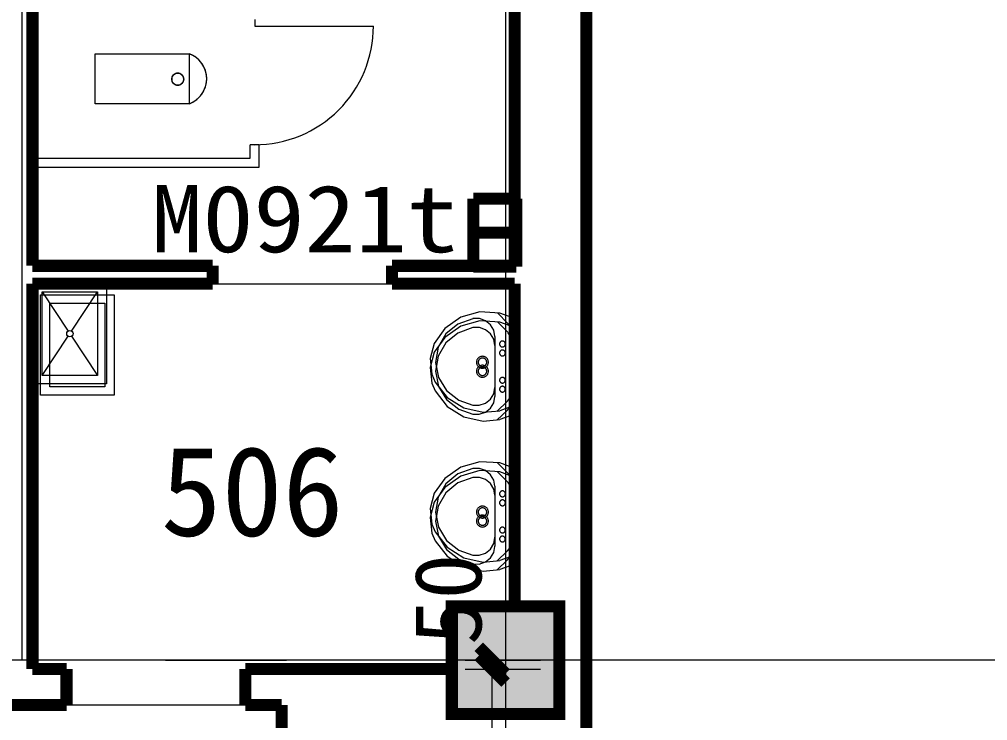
# Model space of a CAD drawing. Extents: x -307567 to 704339, y -10277 to 165507.
# Drawn here: x 664261 to 669664, y 133843 to 137755 of the extents above; entities that cross this region are included whole.
import ezdxf
from ezdxf.enums import TextEntityAlignment as Align

# ---------------------------------------------------------------- set-up
doc = ezdxf.new("R2010")
doc.units = 0
doc.header["$MEASUREMENT"] = 0
doc.layers.add('wode', color=250, linetype='CONTINUOUS', lineweight=0)
doc.layers.add('中文', color=4, linetype='CONTINUOUS')
doc.styles.get("Standard").update_dxf_attribs({"font": 'txt', "height": 3})

msp = doc.modelspace()

# ---------------------------------------------------------------- linework, layer by layer
at = {"layer": 'wode', "color": 0}
for p, q in [((664274.33624, 146613.8756), (664274.33624, 134180.48326)), ((666974.33624, 146613.8756), (666974.33624, 95170.36669)), ((665574.34844, 137754.97667), (665574.34844, 137717.47667)), ((665574.34844, 137717.98021), (666236.86065, 137717.98021)), ((664684.12628, 137283.82799), (664684.12628, 137563.82372)), ((664684.12628, 137563.82372), (665208.02764, 137563.82372)), ((664684.12628, 137283.82799), (664684.12628, 137563.82372)), ((664684.12628, 137563.82372), (665208.02764, 137563.82372)), ((665208.02764, 137563.82372), (665208.02764, 137283.82799)), ((665208.02764, 137563.82372), (665208.02764, 137283.82799)), ((665208.02764, 137283.82799), (664684.12628, 137283.82799)), ((665208.02764, 137283.82799), (664684.12628, 137283.82799)), ((665549.33624, 136980.47716), (665549.33624, 137055.47716)), ((665599.36065, 137055.47716), (665549.33624, 137055.47716)), ((665599.36065, 136930.48021), (665599.36065, 137055.47716)), ((664334.35821, 136980.46801), (665549.33624, 136980.48632)), ((664334.35821, 136930.47106), (665599.36065, 136930.47106)), ((664334.35821, 136281.94811), (664747.8836, 136281.94811)), ((664337.91045, 135721.9475), (664337.91045, 136281.94811)), ((664747.8836, 136281.94811), (664747.8836, 135721.9475)), ((665340.33965, 136280.48326), (666340.35186, 136280.48326)), ((664379.54864, 135658.30004), (664379.54864, 136218.30065)), ((664379.54864, 136218.30065), (664789.52178, 136218.30065)), ((664389.17999, 136235.28368), (664696.68731, 136235.28368)), ((664389.17999, 135768.62108), (664389.17999, 136235.28368)), ((664389.17999, 136235.28368), (664533.28399, 136016.61913)), ((664552.61993, 136016.61913), (664696.68731, 136235.28368)), ((664696.68731, 136235.28368), (664696.68731, 135768.62108)), ((664789.52178, 136218.30065), (664789.52178, 135658.30004)), ((664430.85479, 136171.63622), (664738.32549, 136171.63622)), ((664430.85479, 135704.97362), (664430.85479, 136171.63622)), ((664738.32549, 136171.63622), (664738.32549, 135704.97362)), ((666831.36749, 136123.61681), (666724.43389, 136093.64244)), ((666942.40264, 136116.42992), (666831.36749, 136123.61681)), ((666986.71417, 136059.27355), (666929.87823, 136117.81237)), ((667025.89874, 136086.17174), (666942.40264, 136116.42992)), ((666724.43389, 136093.64244), (666634.60235, 136030.13231)), ((666724.43389, 136043.6455), (666634.60235, 135980.13536)), ((666708.4671, 136055.47411), (666641.48711, 136000.03893)), ((666791.04766, 136085.41185), (666708.4671, 136055.47411)), ((666831.36749, 136073.61986), (666724.43389, 136043.6455)), ((666792.07305, 136085.5858), (666791.04766, 136085.41185)), ((666828.29131, 136085.5858), (666792.07305, 136085.5858)), ((666862.34893, 136073.61071), (666828.29131, 136085.5858)), ((666942.40264, 136066.43297), (666831.36749, 136073.61986)), ((666890.10772, 136051.08873), (666862.34893, 136073.61071)), ((666908.23516, 136020.75731), (666890.10772, 136051.08873)), ((666986.71417, 136009.2766), (666929.87823, 136067.81542)), ((667025.89874, 136036.17479), (666942.40264, 136066.43297)), ((666988.61846, 136057.17699), (666986.71417, 136059.27355)), ((666997.70049, 136042.0067), (666988.61846, 136057.17699)), ((667000.84991, 136024.75817), (666997.70049, 136042.0067)), ((667024.36065, 136083.80968), (667024.36065, 135602.9381)), ((664389.17999, 135768.62108), (664533.28399, 135987.29479)), ((664552.61993, 135987.29479), (664696.68731, 135768.62108)), ((666634.60235, 136030.13231), (666576.0086, 135947.87218)), ((666641.48711, 136000.03893), (666598.12774, 135925.79882)), ((666708.4671, 136005.47716), (666641.48711, 135950.04198)), ((666791.04766, 136035.41491), (666708.4671, 136005.47716)), ((666792.07305, 136035.58886), (666791.04766, 136035.41491)), ((666828.29131, 136035.58886), (666792.07305, 136035.58886)), ((666862.34893, 136023.61376), (666828.29131, 136035.58886)), ((666890.10772, 136001.09179), (666862.34893, 136023.61376)), ((666908.23516, 135970.76036), (666890.10772, 136001.09179)), ((666914.53399, 135986.26024), (666908.23516, 136020.75731)), ((666988.61846, 136007.18004), (666986.71417, 136009.2766)), ((666997.70049, 135992.00975), (666988.61846, 136007.18004)), ((667000.84991, 135974.76122), (666997.70049, 135992.00975)), ((667000.84991, 136024.75817), (667000.84991, 135661.72411)), ((667024.36065, 136033.81273), (667024.36065, 135552.94115)), ((666576.0086, 135947.87218), (666553.74297, 135862.91124)), ((666634.60235, 135980.13536), (666576.0086, 135897.87523)), ((666641.48711, 135950.04198), (666598.12774, 135875.80187)), ((666914.53399, 135936.26329), (666908.23516, 135970.76036)), ((666914.53399, 135986.26024), (666914.53399, 135701.96154)), ((666914.53399, 135936.26329), (666914.53399, 135651.96459)), ((667000.84991, 135974.76122), (667000.84991, 135611.72716)), ((666576.0086, 135897.87523), (666553.74297, 135812.91429)), ((666598.12774, 135925.79882), (666583.66241, 135841.71679)), ((666553.74297, 135862.91124), (666562.93487, 135775.73473)), ((666598.12774, 135875.80187), (666583.66241, 135791.71984)), ((666583.66241, 135841.71679), (666599.84893, 135757.90941)), ((666553.74297, 135812.91429), (666562.93487, 135725.73778)), ((666562.93487, 135775.73473), (666580.40313, 135732.03661)), ((666583.66241, 135791.71984), (666599.84893, 135707.91246)), ((664747.8836, 135721.9475), (664337.91045, 135721.9475)), ((664696.68731, 135768.62108), (664389.17999, 135768.62108)), ((666562.93487, 135725.73778), (666580.40313, 135682.03966)), ((666580.40313, 135732.03661), (666647.49297, 135646.17845)), ((666599.84893, 135757.90941), (666644.67315, 135684.50243)), ((664738.32549, 135704.97362), (664430.85479, 135704.97362)), ((666580.40313, 135682.03966), (666647.49297, 135596.18151)), ((666599.84893, 135707.91246), (666644.67315, 135634.50548)), ((666644.67315, 135684.50243), (666712.78838, 135630.35814)), ((666889.44854, 135636.38231), (666907.86895, 135666.53978)), ((666907.86895, 135666.53978), (666914.53399, 135700.97277)), ((666914.53399, 135700.97277), (666914.53399, 135701.96154)), ((664789.52178, 135658.30004), (664379.54864, 135658.30004)), ((666644.67315, 135634.50548), (666712.78838, 135580.36119)), ((666647.49297, 135646.17845), (666740.91338, 135587.69457)), ((666712.78838, 135630.35814), (666791.04766, 135602.80992)), ((666827.30254, 135602.47118), (666861.47003, 135614.11669)), ((666861.47003, 135614.11669), (666889.44854, 135636.38231)), ((666889.44854, 135586.38536), (666907.86895, 135616.54283)), ((666907.86895, 135616.54283), (666914.53399, 135650.97582)), ((666914.53399, 135650.97582), (666914.53399, 135651.96459)), ((666985.28594, 135625.78966), (666925.04424, 135568.45018)), ((666985.28594, 135625.78966), (666995.7962, 135640.05358)), ((666995.7962, 135640.05358), (667000.59356, 135656.94506)), ((667000.59356, 135656.94506), (667000.84991, 135661.72411)), ((667000.59356, 135606.94811), (667000.84991, 135611.72716)), ((666647.49297, 135596.18151), (666740.91338, 135537.69762)), ((666712.78838, 135580.36119), (666791.04766, 135552.81298)), ((666740.91338, 135587.69457), (666849.42169, 135563.6162)), ((666791.04766, 135602.80992), (666827.30254, 135602.47118)), ((666827.30254, 135552.47423), (666861.47003, 135564.11974)), ((666849.42169, 135563.6162), (666942.40264, 135572.17638)), ((666861.47003, 135564.11974), (666889.44854, 135586.38536)), ((666985.28594, 135575.79271), (666925.04424, 135518.45324)), ((667025.89874, 135602.43456), (666942.40264, 135572.17638)), ((666985.28594, 135575.79271), (666995.7962, 135590.05663)), ((666995.7962, 135590.05663), (667000.59356, 135606.94811)), ((666740.91338, 135537.69762), (666849.42169, 135513.61925)), ((666791.04766, 135552.81298), (666827.30254, 135552.47423)), ((666849.42169, 135513.61925), (666942.40264, 135522.17943)), ((667025.89874, 135552.43761), (666942.40264, 135522.17943)), ((666831.36749, 135287.62133), (666724.43389, 135257.65612)), ((666942.40264, 135280.44359), (666831.36749, 135287.62133)), ((666724.43389, 135257.65612), (666634.60235, 135194.13683)), ((666791.04766, 135249.41637), (666708.4671, 135219.47863)), ((666831.36749, 135237.62438), (666724.43389, 135207.65917)), ((666792.07305, 135249.59032), (666791.04766, 135249.41637)), ((666828.29131, 135249.59032), (666792.07305, 135249.59032)), ((666862.34893, 135237.62438), (666828.29131, 135249.59032)), ((666942.40264, 135230.44664), (666831.36749, 135237.62438)), ((666890.10772, 135215.09325), (666862.34893, 135237.62438)), ((666986.71417, 135223.27806), (666929.87823, 135281.81688)), ((666986.71417, 135173.28112), (666929.87823, 135231.81993)), ((667025.89874, 135250.18541), (666942.40264, 135280.44359)), ((667025.89874, 135200.18846), (666942.40264, 135230.44664)), ((667024.36065, 135247.8142), (667024.36065, 134766.95177)), ((666634.60235, 135194.13683), (666576.0086, 135111.8767)), ((666724.43389, 135207.65917), (666634.60235, 135144.13988)), ((666708.4671, 135219.47863), (666641.48711, 135164.0526)), ((666791.04766, 135199.41942), (666708.4671, 135169.48168)), ((666792.07305, 135199.59337), (666791.04766, 135199.41942)), ((666828.29131, 135199.59337), (666792.07305, 135199.59337)), ((666862.34893, 135187.62743), (666828.29131, 135199.59337)), ((666890.10772, 135165.0963), (666862.34893, 135187.62743)), ((666908.23516, 135184.77098), (666890.10772, 135215.09325)), ((666914.53399, 135150.26476), (666908.23516, 135184.77098)), ((666988.61846, 135221.18151), (666986.71417, 135223.27806)), ((666997.70049, 135206.02037), (666988.61846, 135221.18151)), ((667000.84991, 135188.77184), (666997.70049, 135206.02037)), ((667000.84991, 135188.77184), (667000.84991, 134825.72863)), ((667024.36065, 135197.81725), (667024.36065, 134716.95482)), ((666634.60235, 135144.13988), (666576.0086, 135061.87975)), ((666641.48711, 135164.0526), (666598.12774, 135089.81249)), ((666708.4671, 135169.48168), (666641.48711, 135114.05565)), ((666908.23516, 135134.77404), (666890.10772, 135165.0963)), ((666914.53399, 135100.26781), (666908.23516, 135134.77404)), ((666914.53399, 135150.26476), (666914.53399, 134865.97521)), ((666988.61846, 135171.18456), (666986.71417, 135173.28112)), ((666997.70049, 135156.02343), (666988.61846, 135171.18456)), ((667000.84991, 135138.77489), (666997.70049, 135156.02343)), ((667000.84991, 135138.77489), (667000.84991, 134775.73168)), ((666576.0086, 135111.8767), (666553.74297, 135026.91576)), ((666598.12774, 135089.81249), (666583.66241, 135005.7213)), ((666641.48711, 135114.05565), (666598.12774, 135039.81554)), ((666914.53399, 135100.26781), (666914.53399, 134815.97826)), ((666576.0086, 135061.87975), (666553.74297, 134976.91881)), ((666553.74297, 135026.91576), (666562.93487, 134939.7484)), ((666598.12774, 135039.81554), (666583.66241, 134955.72435)), ((666553.74297, 134976.91881), (666562.93487, 134889.75145)), ((666583.66241, 135005.7213), (666599.84893, 134921.91393)), ((666562.93487, 134939.7484), (666580.40313, 134896.04113)), ((666583.66241, 134955.72435), (666599.84893, 134871.91698)), ((666599.84893, 134921.91393), (666644.67315, 134848.50695)), ((666562.93487, 134889.75145), (666580.40313, 134846.04418)), ((666580.40313, 134896.04113), (666647.49297, 134810.19213)), ((666599.84893, 134871.91698), (666644.67315, 134798.51)), ((666907.86895, 134830.55345), (666914.53399, 134864.97728)), ((666914.53399, 134864.97728), (666914.53399, 134865.97521)), ((666580.40313, 134846.04418), (666647.49297, 134760.19518)), ((666644.67315, 134848.50695), (666712.78838, 134794.36266)), ((666644.67315, 134798.51), (666712.78838, 134744.36571)), ((666647.49297, 134810.19213), (666740.91338, 134751.69908)), ((666861.47003, 134778.13036), (666889.44854, 134800.38683)), ((666889.44854, 134800.38683), (666907.86895, 134830.55345)), ((666907.86895, 134780.55651), (666914.53399, 134814.98033)), ((666914.53399, 134814.98033), (666914.53399, 134815.97826)), ((666985.28594, 134789.80333), (666995.7962, 134804.05809)), ((666995.7962, 134804.05809), (667000.59356, 134820.94957)), ((667000.59356, 134820.94957), (667000.84991, 134825.72863)), ((666647.49297, 134760.19518), (666740.91338, 134701.70214)), ((666712.78838, 134794.36266), (666791.04766, 134766.81444)), ((666712.78838, 134744.36571), (666791.04766, 134716.81749)), ((666740.91338, 134751.69908), (666849.42169, 134727.62072)), ((666791.04766, 134766.81444), (666827.30254, 134766.4757)), ((666827.30254, 134766.4757), (666861.47003, 134778.13036)), ((666861.47003, 134728.13341), (666889.44854, 134750.38988)), ((666889.44854, 134750.38988), (666907.86895, 134780.55651)), ((666985.28594, 134789.80333), (666925.04424, 134732.4547)), ((667025.89874, 134766.43908), (666942.40264, 134736.1809)), ((666985.28594, 134739.80638), (666995.7962, 134754.06115)), ((666995.7962, 134754.06115), (667000.59356, 134770.95262)), ((667000.59356, 134770.95262), (667000.84991, 134775.73168)), ((666740.91338, 134701.70214), (666849.42169, 134677.62377)), ((666791.04766, 134716.81749), (666827.30254, 134716.47875)), ((666827.30254, 134716.47875), (666861.47003, 134728.13341)), ((666849.42169, 134727.62072), (666942.40264, 134736.1809)), ((666985.28594, 134739.80638), (666925.04424, 134682.45775)), ((667025.89874, 134716.44213), (666942.40264, 134686.18395)), ((666849.42169, 134677.62377), (666942.40264, 134686.18395)), ((688059.29717, 134180.48326), (657674.33624, 134180.48326)), ((665076.37481, 134180.48326), (665752.2171, 134180.48326)), ((666749.4461, 134180.48326), (667168.64776, 134180.48326)), ((666899.4461, 134130.47716), (666899.4461, 134180.48326)), ((666749.4461, 134130.47716), (667168.64776, 134130.47716)), ((666899.4461, 133730.48326), (666899.4461, 134130.47716)), ((664524.34844, 133930.48021), (665521.43096, 133930.48021))]:
    msp.add_line(p, q, dxfattribs=at)
at = {"layer": 'wode', "color": 0, "const_width": 67.5}
for points in [[(667424.33624, 136280.48326), (667424.33624, 142430.48326)], [(667024.36065, 136380.47716), (667024.36065, 141680.48326)], [(664334.35821, 136380.47716), (664334.35821, 138180.47716)], [(664334.35821, 136380.47716), (664334.35821, 137430.47716)], [(666793.75762, 136755.41307), (667034.76104, 136755.41307)], [(666793.75762, 136375.52416), (666793.75762, 136755.41307)], [(667034.76104, 136755.41307), (667034.76104, 136375.52416)], [(666793.75762, 136565.46862), (667034.76104, 136565.46862)], [(664334.35821, 136380.47716), (665340.33965, 136380.47716)], [(665340.33965, 136280.48326), (665340.33965, 136380.47716)], [(667024.36065, 136380.47716), (666340.35186, 136380.47716)], [(666340.35186, 136280.48326), (666340.35186, 136380.47716)], [(667034.76104, 136375.52416), (666793.75762, 136375.52416)], [(664334.35821, 136280.48326), (664334.35821, 134130.47716)], [(664334.35821, 136280.48326), (665340.33965, 136280.48326)], [(667024.36065, 136280.48326), (666340.35186, 136280.48326)], [(667024.36065, 134480.48326), (667024.36065, 136280.48326)], [(667424.33624, 133730.48326), (667424.33624, 136280.48326)], [(666674.33624, 134480.48326), (666674.33624, 133880.48326), (667274.33624, 133880.48326), (667274.33624, 134480.48326), (666674.33624, 134480.48326), (666674.33624, 133880.48326)], [(666824.4461, 134255.48326), (666974.4461, 134105.48326)], [(666824.4461, 134205.47716), (666974.4461, 134055.47716)], [(664334.35821, 134130.47716), (664524.34844, 134130.47716)], [(664524.34844, 134130.47716), (664524.34844, 133930.48021)], [(665521.43096, 134130.47716), (665521.43096, 133930.48021)], [(665521.43096, 134130.47716), (665774.33624, 134130.47716)], [(665774.33624, 134130.47716), (666674.33624, 134130.47716)], [(664214.35088, 133930.48021), (664524.34844, 133930.48021)], [(665521.43096, 133930.48021), (665724.34844, 133930.48021)], [(665724.34844, 133930.48021), (665724.34844, 133730.48326)]]:
    msp.add_lwpolyline(points, dxfattribs=at)
at = {"layer": 'wode', "color": 0}
for points in [[(665208.02764, 137283.82799), (665214.58282, 137286.35485), (665227.80303, 137292.59874), (665240.32745, 137300.10607), (665252.0462, 137308.81273), (665262.88604, 137318.61803), (665272.66387, 137329.43956), (665281.37969, 137341.15831), (665288.8504, 137353.68273), (665295.1126, 137366.89379), (665300.05645, 137380.63585), (665303.57208, 137394.79906), (665305.73272, 137409.23693), (665306.42852, 137423.83043), (665305.73272, 137438.41478), (665303.57208, 137452.8618), (665300.05645, 137467.02501), (665295.1126, 137480.76708), (665288.8504, 137493.96898), (665281.37969, 137506.4934), (665272.66387, 137518.2213), (665262.88604, 137529.03368), (665252.0462, 137538.83898), (665240.32745, 137547.54564), (665227.80303, 137555.05297), (665214.58282, 137561.29686), (665208.02764, 137563.82372)], [(665178.21807, 137421.48668), (665178.07159, 137424.77343), (665177.55889, 137428.02355), (665176.78985, 137431.20958), (665175.6546, 137434.29491), (665174.26299, 137437.26122), (665172.57842, 137440.08104), (665170.60088, 137442.72692), (665168.40362, 137445.15306), (665165.98663, 137447.36864), (665163.34991, 137449.31871), (665160.53008, 137451.00328), (665157.56378, 137452.4132), (665154.45098, 137453.52098), (665151.26495, 137454.31749), (665148.04229, 137454.79357), (665144.74639, 137454.95836), (665141.45049, 137454.79357), (665138.22784, 137454.31749), (665135.0418, 137453.52098), (665131.92901, 137452.4132), (665128.9627, 137451.00328), (665126.14288, 137449.31871), (665123.50616, 137447.36864), (665121.08917, 137445.15306), (665118.85528, 137442.72692), (665116.91436, 137440.08104), (665115.22979, 137437.26122), (665113.83819, 137434.29491), (665112.70294, 137431.20958), (665111.89727, 137428.02355), (665111.4212, 137424.77343), (665111.27471, 137421.48668), (665111.4212, 137418.20909), (665111.89727, 137414.95897), (665112.70294, 137411.77294), (665113.83819, 137408.68761), (665115.22979, 137405.7213), (665116.91436, 137402.90148), (665118.85528, 137400.2556), (665121.08917, 137397.82946), (665123.50616, 137395.61388), (665126.14288, 137393.66381), (665128.9627, 137391.97924), (665131.92901, 137390.56932), (665135.0418, 137389.46154), (665138.22784, 137388.66503), (665141.45049, 137388.18895), (665144.74639, 137388.02416), (665148.04229, 137388.18895), (665151.26495, 137388.66503), (665154.45098, 137389.46154), (665157.56378, 137390.56932), (665160.53008, 137391.97924), (665163.34991, 137393.66381), (665165.98663, 137395.61388), (665168.40362, 137397.82946), (665170.60088, 137400.2556), (665172.57842, 137402.90148), (665174.26299, 137405.7213), (665175.6546, 137408.68761), (665176.78985, 137411.77294), (665177.55889, 137414.95897), (665178.07159, 137418.20909), (665178.21807, 137421.48668)], [(666972.94463, 135944.06359), (666972.87139, 135945.66576), (666972.65167, 135947.24962), (666972.24883, 135948.79686), (666971.69952, 135950.30748), (666971.04034, 135951.75402), (666970.19805, 135953.12731), (666969.2459, 135954.4182), (666968.14727, 135955.59923), (666966.9754, 135956.67955), (666965.69366, 135957.6317), (666964.33868, 135958.44652), (666962.87383, 135959.13317), (666961.37237, 135959.67333), (666959.83428, 135960.067), (666958.22295, 135960.29589), (666956.64825, 135960.37828), (666955.03692, 135960.29589), (666953.46221, 135960.067), (666951.88751, 135959.67333), (666950.38604, 135959.13317), (666948.95782, 135958.44652), (666947.56622, 135957.6317), (666946.28448, 135956.67955), (666945.1126, 135955.59923), (666944.01397, 135954.4182), (666943.06182, 135953.12731), (666942.25616, 135951.75402), (666941.56036, 135950.30748), (666941.01104, 135948.79686), (666940.64483, 135947.24962), (666940.38848, 135945.66576), (666940.31524, 135944.06359), (666940.38848, 135942.46141), (666940.64483, 135940.88671), (666941.01104, 135939.33031), (666941.56036, 135937.81969), (666942.25616, 135936.38231), (666943.06182, 135934.99987), (666944.01397, 135933.71813), (666945.1126, 135932.5371), (666946.28448, 135931.45678), (666947.56622, 135930.50463), (666948.95782, 135929.68065), (666950.38604, 135928.99401), (666951.88751, 135928.45385), (666953.46221, 135928.06932), (666955.03692, 135927.83129), (666956.64825, 135927.74889), (666958.22295, 135927.83129), (666959.83428, 135928.06932), (666961.37237, 135928.45385), (666962.87383, 135928.99401), (666964.33868, 135929.68065), (666965.69366, 135930.50463), (666966.9754, 135931.45678), (666968.14727, 135932.5371), (666969.2459, 135933.71813), (666970.19805, 135934.99987), (666971.04034, 135936.38231), (666971.69952, 135937.81969), (666972.24883, 135939.33031), (666972.65167, 135940.88671), (666972.87139, 135942.46141), (666972.94463, 135944.06359)], [(666972.94463, 135894.06664), (666972.87139, 135895.66881), (666972.65167, 135897.25267), (666972.24883, 135898.79991), (666971.69952, 135900.31054), (666971.04034, 135901.75707), (666970.19805, 135903.13036), (666969.2459, 135904.42125), (666968.14727, 135905.60228), (666966.9754, 135906.68261), (666965.69366, 135907.63475), (666964.33868, 135908.44957), (666962.87383, 135909.13622), (666961.37237, 135909.67638), (666959.83428, 135910.07006), (666958.22295, 135910.29894), (666956.64825, 135910.38134), (666955.03692, 135910.29894), (666953.46221, 135910.07006), (666951.88751, 135909.67638), (666950.38604, 135909.13622), (666948.95782, 135908.44957), (666947.56622, 135907.63475), (666946.28448, 135906.68261), (666945.1126, 135905.60228), (666944.01397, 135904.42125), (666943.06182, 135903.13036), (666942.25616, 135901.75707), (666941.56036, 135900.31054), (666941.01104, 135898.79991), (666940.64483, 135897.25267), (666940.38848, 135895.66881), (666940.31524, 135894.06664), (666940.38848, 135892.46447), (666940.64483, 135890.88976), (666941.01104, 135889.33336), (666941.56036, 135887.82274), (666942.25616, 135886.38536), (666943.06182, 135885.00292), (666944.01397, 135883.72118), (666945.1126, 135882.54015), (666946.28448, 135881.45983), (666947.56622, 135880.50768), (666948.95782, 135879.6837), (666950.38604, 135878.99706), (666951.88751, 135878.4569), (666953.46221, 135878.07238), (666955.03692, 135877.83434), (666956.64825, 135877.75194), (666958.22295, 135877.83434), (666959.83428, 135878.07238), (666961.37237, 135878.4569), (666962.87383, 135878.99706), (666964.33868, 135879.6837), (666965.69366, 135880.50768), (666966.9754, 135881.45983), (666968.14727, 135882.54015), (666969.2459, 135883.72118), (666970.19805, 135885.00292), (666971.04034, 135886.38536), (666971.69952, 135887.82274), (666972.24883, 135889.33336), (666972.65167, 135890.88976), (666972.87139, 135892.46447), (666972.94463, 135894.06664)], [(666878.38897, 135842.32103), (666878.24249, 135845.57116), (666877.76641, 135848.80297), (666876.96075, 135851.95238), (666875.86211, 135855.0194), (666874.47051, 135857.9674), (666872.82256, 135860.75975), (666870.84503, 135863.36901), (666868.68438, 135865.786), (666866.26739, 135867.97411), (666863.66729, 135869.90587), (666860.84747, 135871.59044), (666857.91778, 135872.98204), (666854.84161, 135874.07152), (666851.69219, 135874.85887), (666848.46954, 135875.3441), (666845.21026, 135875.49974), (666841.95098, 135875.3441), (666838.72833, 135874.85887), (666835.57891, 135874.07152), (666832.50274, 135872.98204), (666829.57305, 135871.59044), (666826.78985, 135869.90587), (666824.15313, 135867.97411), (666821.73614, 135865.786), (666819.57549, 135863.36901), (666817.63458, 135860.75975), (666815.95001, 135857.9674), (666814.5584, 135855.0194), (666813.45977, 135851.95238), (666812.65411, 135848.80297), (666812.17803, 135845.57116), (666812.03155, 135842.32103), (666812.17803, 135839.07091), (666812.65411, 135835.84825), (666813.45977, 135832.68969), (666814.5584, 135829.63182), (666815.95001, 135826.68383), (666817.63458, 135823.88231), (666819.57549, 135821.27306), (666821.73614, 135818.86522), (666824.15313, 135816.67711), (666826.78985, 135814.73619), (666829.57305, 135813.06078), (666832.50274, 135811.66918), (666835.57891, 135810.57054), (666838.72833, 135809.78319), (666841.95098, 135809.29796), (666845.21026, 135809.14232), (666848.46954, 135809.29796), (666851.69219, 135809.78319), (666854.84161, 135810.57054), (666857.91778, 135811.66918), (666860.84747, 135813.06078), (666863.66729, 135814.73619), (666866.26739, 135816.67711), (666868.68438, 135818.86522), (666870.84503, 135821.27306), (666872.82256, 135823.88231), (666874.47051, 135826.68383), (666875.86211, 135829.63182), (666876.96075, 135832.68969), (666877.76641, 135835.84825), (666878.24249, 135839.07091), (666878.38897, 135842.32103)], [(666878.38897, 135792.32408), (666878.24249, 135795.57421), (666877.76641, 135798.80602), (666876.96075, 135801.95543), (666875.86211, 135805.02245), (666874.47051, 135807.97045), (666872.82256, 135810.76281), (666870.84503, 135813.37206), (666868.68438, 135815.78905), (666866.26739, 135817.97716), (666863.66729, 135819.90892), (666860.84747, 135821.59349), (666857.91778, 135822.9851), (666854.84161, 135824.07457), (666851.69219, 135824.86193), (666848.46954, 135825.34716), (666845.21026, 135825.5028), (666841.95098, 135825.34716), (666838.72833, 135824.86193), (666835.57891, 135824.07457), (666832.50274, 135822.9851), (666829.57305, 135821.59349), (666826.78985, 135819.90892), (666824.15313, 135817.97716), (666821.73614, 135815.78905), (666819.57549, 135813.37206), (666817.63458, 135810.76281), (666815.95001, 135807.97045), (666814.5584, 135805.02245), (666813.45977, 135801.95543), (666812.65411, 135798.80602), (666812.17803, 135795.57421), (666812.03155, 135792.32408), (666812.17803, 135789.07396), (666812.65411, 135785.85131), (666813.45977, 135782.69274), (666814.5584, 135779.63488), (666815.95001, 135776.68688), (666817.63458, 135773.88536), (666819.57549, 135771.27611), (666821.73614, 135768.86827), (666824.15313, 135766.68016), (666826.78985, 135764.73925), (666829.57305, 135763.06383), (666832.50274, 135761.67223), (666835.57891, 135760.5736), (666838.72833, 135759.78624), (666841.95098, 135759.30101), (666845.21026, 135759.14537), (666848.46954, 135759.30101), (666851.69219, 135759.78624), (666854.84161, 135760.5736), (666857.91778, 135761.67223), (666860.84747, 135763.06383), (666863.66729, 135764.73925), (666866.26739, 135766.68016), (666868.68438, 135768.86827), (666870.84503, 135771.27611), (666872.82256, 135773.88536), (666874.47051, 135776.68688), (666875.86211, 135779.63488), (666876.96075, 135782.69274), (666877.76641, 135785.85131), (666878.24249, 135789.07396), (666878.38897, 135792.32408)], [(666868.79424, 135842.32103), (666868.68438, 135844.63732), (666868.35479, 135846.92614), (666867.80547, 135849.16918), (666866.99981, 135851.34813), (666866.01104, 135853.44469), (666864.83917, 135855.42223), (666863.44756, 135857.28075), (666861.87286, 135859.00194), (666860.18829, 135860.55834), (666858.32061, 135861.93163), (666856.34307, 135863.13097), (666854.25567, 135864.11058), (666852.0584, 135864.89794), (666849.7879, 135865.45641), (666847.51739, 135865.79515), (666845.21026, 135865.91417), (666842.90313, 135865.79515), (666840.63262, 135865.45641), (666838.36211, 135864.89794), (666836.16485, 135864.11058), (666834.07745, 135863.13097), (666832.09991, 135861.93163), (666830.23223, 135860.55834), (666828.54766, 135859.00194), (666826.97295, 135857.28075), (666825.61797, 135855.42223), (666824.40948, 135853.44469), (666823.42071, 135851.34813), (666822.65167, 135849.16918), (666822.10235, 135846.92614), (666821.73614, 135844.63732), (666821.62628, 135842.32103), (666821.73614, 135840.0139), (666822.10235, 135837.72509), (666822.65167, 135835.48204), (666823.42071, 135833.30309), (666824.40948, 135831.20653), (666825.61797, 135829.21984), (666826.97295, 135827.36132), (666828.54766, 135825.64012), (666830.23223, 135824.09288), (666832.09991, 135822.71044), (666834.07745, 135821.52025), (666836.16485, 135820.53148), (666838.36211, 135819.75328), (666840.63262, 135819.19481), (666842.90313, 135818.85607), (666845.21026, 135818.73705), (666847.51739, 135818.85607), (666849.7879, 135819.19481), (666852.0584, 135819.75328), (666854.25567, 135820.53148), (666856.34307, 135821.52025), (666858.32061, 135822.71044), (666860.18829, 135824.09288), (666861.87286, 135825.64012), (666863.44756, 135827.36132), (666864.83917, 135829.21984), (666866.01104, 135831.20653), (666866.99981, 135833.30309), (666867.80547, 135835.48204), (666868.35479, 135837.72509), (666868.68438, 135840.0139), (666868.79424, 135842.32103)], [(666868.79424, 135792.32408), (666868.68438, 135794.64037), (666868.35479, 135796.92919), (666867.80547, 135799.17223), (666866.99981, 135801.35118), (666866.01104, 135803.44774), (666864.83917, 135805.42528), (666863.44756, 135807.2838), (666861.87286, 135809.00499), (666860.18829, 135810.56139), (666858.32061, 135811.93468), (666856.34307, 135813.13402), (666854.25567, 135814.11364), (666852.0584, 135814.90099), (666849.7879, 135815.45946), (666847.51739, 135815.79821), (666845.21026, 135815.91722), (666842.90313, 135815.79821), (666840.63262, 135815.45946), (666838.36211, 135814.90099), (666836.16485, 135814.11364), (666834.07745, 135813.13402), (666832.09991, 135811.93468), (666830.23223, 135810.56139), (666828.54766, 135809.00499), (666826.97295, 135807.2838), (666825.61797, 135805.42528), (666824.40948, 135803.44774), (666823.42071, 135801.35118), (666822.65167, 135799.17223), (666822.10235, 135796.92919), (666821.73614, 135794.64037), (666821.62628, 135792.32408), (666821.73614, 135790.01696), (666822.10235, 135787.72814), (666822.65167, 135785.4851), (666823.42071, 135783.30614), (666824.40948, 135781.20958), (666825.61797, 135779.22289), (666826.97295, 135777.36437), (666828.54766, 135775.64318), (666830.23223, 135774.09594), (666832.09991, 135772.71349), (666834.07745, 135771.5233), (666836.16485, 135770.53453), (666838.36211, 135769.75634), (666840.63262, 135769.19786), (666842.90313, 135768.85912), (666845.21026, 135768.7401), (666847.51739, 135768.85912), (666849.7879, 135769.19786), (666852.0584, 135769.75634), (666854.25567, 135770.53453), (666856.34307, 135771.5233), (666858.32061, 135772.71349), (666860.18829, 135774.09594), (666861.87286, 135775.64318), (666863.44756, 135777.36437), (666864.83917, 135779.22289), (666866.01104, 135781.20958), (666866.99981, 135783.30614), (666867.80547, 135785.4851), (666868.35479, 135787.72814), (666868.68438, 135790.01696), (666868.79424, 135792.32408)], [(666972.65167, 135742.06163), (666972.57842, 135743.63634), (666972.3587, 135745.19274), (666971.95586, 135746.71251), (666971.44317, 135748.19567), (666970.74737, 135749.62389), (666969.97833, 135750.96056), (666969.02618, 135752.23314), (666967.96417, 135753.39586), (666966.79229, 135754.44872), (666965.54717, 135755.38256), (666964.19219, 135756.19738), (666962.76397, 135756.87487), (666961.29913, 135757.40587), (666959.76104, 135757.78124), (666958.22295, 135758.01012), (666956.64825, 135758.09252), (666955.07354, 135758.01012), (666953.49883, 135757.78124), (666951.96075, 135757.40587), (666950.4959, 135756.87487), (666949.1043, 135756.19738), (666947.7127, 135755.38256), (666946.46758, 135754.44872), (666945.29571, 135753.39586), (666944.2337, 135752.23314), (666943.31817, 135750.96056), (666942.51251, 135749.62389), (666941.85333, 135748.19567), (666941.30401, 135746.71251), (666940.90118, 135745.19274), (666940.68145, 135743.63634), (666940.60821, 135742.06163), (666940.68145, 135740.49608), (666940.90118, 135738.93969), (666941.30401, 135737.41991), (666941.85333, 135735.93676), (666942.51251, 135734.50853), (666943.31817, 135733.17186), (666944.2337, 135731.89928), (666945.29571, 135730.73656), (666946.46758, 135729.6837), (666947.7127, 135728.74987), (666949.1043, 135727.93505), (666950.4959, 135727.25756), (666951.96075, 135726.72655), (666953.49883, 135726.35118), (666955.07354, 135726.1223), (666956.64825, 135726.03991), (666958.22295, 135726.1223), (666959.76104, 135726.35118), (666961.29913, 135726.72655), (666962.76397, 135727.25756), (666964.19219, 135727.93505), (666965.54717, 135728.74987), (666966.79229, 135729.6837), (666967.96417, 135730.73656), (666969.02618, 135731.89928), (666969.97833, 135733.17186), (666970.74737, 135734.50853), (666971.44317, 135735.93676), (666971.95586, 135737.41991), (666972.3587, 135738.93969), (666972.57842, 135740.49608), (666972.65167, 135742.06163)], [(666972.65167, 135692.06469), (666972.57842, 135693.63939), (666972.3587, 135695.19579), (666971.95586, 135696.71556), (666971.44317, 135698.19872), (666970.74737, 135699.62694), (666969.97833, 135700.96361), (666969.02618, 135702.23619), (666967.96417, 135703.39891), (666966.79229, 135704.45177), (666965.54717, 135705.38561), (666964.19219, 135706.20043), (666962.76397, 135706.87792), (666961.29913, 135707.40892), (666959.76104, 135707.78429), (666958.22295, 135708.01317), (666956.64825, 135708.09557), (666955.07354, 135708.01317), (666953.49883, 135707.78429), (666951.96075, 135707.40892), (666950.4959, 135706.87792), (666949.1043, 135706.20043), (666947.7127, 135705.38561), (666946.46758, 135704.45177), (666945.29571, 135703.39891), (666944.2337, 135702.23619), (666943.31817, 135700.96361), (666942.51251, 135699.62694), (666941.85333, 135698.19872), (666941.30401, 135696.71556), (666940.90118, 135695.19579), (666940.68145, 135693.63939), (666940.60821, 135692.06469), (666940.68145, 135690.49913), (666940.90118, 135688.94274), (666941.30401, 135687.42296), (666941.85333, 135685.93981), (666942.51251, 135684.51158), (666943.31817, 135683.17491), (666944.2337, 135681.90233), (666945.29571, 135680.73961), (666946.46758, 135679.68676), (666947.7127, 135678.75292), (666949.1043, 135677.9381), (666950.4959, 135677.26061), (666951.96075, 135676.7296), (666953.49883, 135676.35424), (666955.07354, 135676.12535), (666956.64825, 135676.04296), (666958.22295, 135676.12535), (666959.76104, 135676.35424), (666961.29913, 135676.7296), (666962.76397, 135677.26061), (666964.19219, 135677.9381), (666965.54717, 135678.75292), (666966.79229, 135679.68676), (666967.96417, 135680.73961), (666969.02618, 135681.90233), (666969.97833, 135683.17491), (666970.74737, 135684.51158), (666971.44317, 135685.93981), (666971.95586, 135687.42296), (666972.3587, 135688.94274), (666972.57842, 135690.49913), (666972.65167, 135692.06469)], [(666972.94463, 135108.07726), (666972.87139, 135109.67943), (666972.65167, 135111.25414), (666972.24883, 135112.81054), (666971.69952, 135114.312), (666971.04034, 135115.75853), (666970.19805, 135117.13182), (666969.2459, 135118.42272), (666968.14727, 135119.60375), (666966.9754, 135120.68407), (666965.69366, 135121.63622), (666964.33868, 135122.46019), (666962.87383, 135123.14684), (666961.37237, 135123.687), (666959.83428, 135124.07152), (666958.22295, 135124.30956), (666956.64825, 135124.3828), (666955.03692, 135124.30956), (666953.46221, 135124.07152), (666951.88751, 135123.687), (666950.38604, 135123.14684), (666948.95782, 135122.46019), (666947.56622, 135121.63622), (666946.28448, 135120.68407), (666945.1126, 135119.60375), (666944.01397, 135118.42272), (666943.06182, 135117.13182), (666942.25616, 135115.75853), (666941.56036, 135114.312), (666941.01104, 135112.81054), (666940.64483, 135111.25414), (666940.38848, 135109.67943), (666940.31524, 135108.07726), (666940.38848, 135106.47509), (666940.64483, 135104.89122), (666941.01104, 135103.33483), (666941.56036, 135101.83336), (666942.25616, 135100.38683), (666943.06182, 135099.01354), (666944.01397, 135097.72264), (666945.1126, 135096.54161), (666946.28448, 135095.46129), (666947.56622, 135094.50914), (666948.95782, 135093.69432), (666950.38604, 135093.00768), (666951.88751, 135092.46752), (666953.46221, 135092.07384), (666955.03692, 135091.8358), (666956.64825, 135091.76256), (666958.22295, 135091.8358), (666959.83428, 135092.07384), (666961.37237, 135092.46752), (666962.87383, 135093.00768), (666964.33868, 135093.69432), (666965.69366, 135094.50914), (666966.9754, 135095.46129), (666968.14727, 135096.54161), (666969.2459, 135097.72264), (666970.19805, 135099.01354), (666971.04034, 135100.38683), (666971.69952, 135101.83336), (666972.24883, 135103.33483), (666972.65167, 135104.89122), (666972.87139, 135106.47509), (666972.94463, 135108.07726)], [(666972.94463, 135058.08031), (666972.87139, 135059.68248), (666972.65167, 135061.25719), (666972.24883, 135062.81359), (666971.69952, 135064.31505), (666971.04034, 135065.76158), (666970.19805, 135067.13488), (666969.2459, 135068.42577), (666968.14727, 135069.6068), (666966.9754, 135070.68712), (666965.69366, 135071.63927), (666964.33868, 135072.46324), (666962.87383, 135073.14989), (666961.37237, 135073.69005), (666959.83428, 135074.07457), (666958.22295, 135074.31261), (666956.64825, 135074.38585), (666955.03692, 135074.31261), (666953.46221, 135074.07457), (666951.88751, 135073.69005), (666950.38604, 135073.14989), (666948.95782, 135072.46324), (666947.56622, 135071.63927), (666946.28448, 135070.68712), (666945.1126, 135069.6068), (666944.01397, 135068.42577), (666943.06182, 135067.13488), (666942.25616, 135065.76158), (666941.56036, 135064.31505), (666941.01104, 135062.81359), (666940.64483, 135061.25719), (666940.38848, 135059.68248), (666940.31524, 135058.08031), (666940.38848, 135056.47814), (666940.64483, 135054.89428), (666941.01104, 135053.33788), (666941.56036, 135051.83641), (666942.25616, 135050.38988), (666943.06182, 135049.01659), (666944.01397, 135047.7257), (666945.1126, 135046.54467), (666946.28448, 135045.46434), (666947.56622, 135044.5122), (666948.95782, 135043.69738), (666950.38604, 135043.01073), (666951.88751, 135042.47057), (666953.46221, 135042.07689), (666955.03692, 135041.83886), (666956.64825, 135041.76561), (666958.22295, 135041.83886), (666959.83428, 135042.07689), (666961.37237, 135042.47057), (666962.87383, 135043.01073), (666964.33868, 135043.69738), (666965.69366, 135044.5122), (666966.9754, 135045.46434), (666968.14727, 135046.54467), (666969.2459, 135047.7257), (666970.19805, 135049.01659), (666971.04034, 135050.38988), (666971.69952, 135051.83641), (666972.24883, 135053.33788), (666972.65167, 135054.89428), (666972.87139, 135056.47814), (666972.94463, 135058.08031)], [(666878.38897, 135006.3347), (666878.24249, 135009.58483), (666877.76641, 135012.80748), (666876.96075, 135015.96605), (666875.86211, 135019.02391), (666874.47051, 135021.97191), (666872.82256, 135024.77343), (666870.84503, 135027.38268), (666868.68438, 135029.79052), (666866.26739, 135031.97863), (666863.66729, 135033.91954), (666860.84747, 135035.59496), (666857.91778, 135036.98656), (666854.84161, 135038.08519), (666851.69219, 135038.87255), (666848.46954, 135039.35778), (666845.21026, 135039.51342), (666841.95098, 135039.35778), (666838.72833, 135038.87255), (666835.57891, 135038.08519), (666832.50274, 135036.98656), (666829.57305, 135035.59496), (666826.78985, 135033.91954), (666824.15313, 135031.97863), (666821.73614, 135029.79052), (666819.57549, 135027.38268), (666817.63458, 135024.77343), (666815.95001, 135021.97191), (666814.5584, 135019.02391), (666813.45977, 135015.96605), (666812.65411, 135012.80748), (666812.17803, 135009.58483), (666812.03155, 135006.3347), (666812.17803, 135003.08458), (666812.65411, 134999.85277), (666813.45977, 134996.6942), (666814.5584, 134993.63634), (666815.95001, 134990.68834), (666817.63458, 134987.89598), (666819.57549, 134985.28673), (666821.73614, 134982.86974), (666824.15313, 134980.68163), (666826.78985, 134978.74987), (666829.57305, 134977.0653), (666832.50274, 134975.67369), (666835.57891, 134974.58422), (666838.72833, 134973.79686), (666841.95098, 134973.31163), (666845.21026, 134973.15599), (666848.46954, 134973.31163), (666851.69219, 134973.79686), (666854.84161, 134974.58422), (666857.91778, 134975.67369), (666860.84747, 134977.0653), (666863.66729, 134978.74987), (666866.26739, 134980.68163), (666868.68438, 134982.86974), (666870.84503, 134985.28673), (666872.82256, 134987.89598), (666874.47051, 134990.68834), (666875.86211, 134993.63634), (666876.96075, 134996.6942), (666877.76641, 134999.85277), (666878.24249, 135003.08458), (666878.38897, 135006.3347)], [(666868.79424, 135006.3347), (666868.68438, 135008.64183), (666868.35479, 135010.93065), (666867.80547, 135013.17369), (666866.99981, 135015.35265), (666866.01104, 135017.44921), (666864.83917, 135019.4359), (666863.44756, 135021.29442), (666861.87286, 135023.01561), (666860.18829, 135024.56285), (666858.32061, 135025.9453), (666856.34307, 135027.13549), (666854.25567, 135028.12426), (666852.0584, 135028.90245), (666849.7879, 135029.46093), (666847.51739, 135029.79967), (666845.21026, 135029.91869), (666842.90313, 135029.79967), (666840.63262, 135029.46093), (666838.36211, 135028.90245), (666836.16485, 135028.12426), (666834.07745, 135027.13549), (666832.09991, 135025.9453), (666830.23223, 135024.56285), (666828.54766, 135023.01561), (666826.97295, 135021.29442), (666825.61797, 135019.4359), (666824.40948, 135017.44921), (666823.42071, 135015.35265), (666822.65167, 135013.17369), (666822.10235, 135010.93065), (666821.73614, 135008.64183), (666821.62628, 135006.3347), (666821.73614, 135004.01842), (666822.10235, 135001.7296), (666822.65167, 134999.48656), (666823.42071, 134997.30761), (666824.40948, 134995.21105), (666825.61797, 134993.23351), (666826.97295, 134991.37499), (666828.54766, 134989.6538), (666830.23223, 134988.0974), (666832.09991, 134986.72411), (666834.07745, 134985.52477), (666836.16485, 134984.54515), (666838.36211, 134983.7578), (666840.63262, 134983.19933), (666842.90313, 134982.86058), (666845.21026, 134982.74157), (666847.51739, 134982.86058), (666849.7879, 134983.19933), (666852.0584, 134983.7578), (666854.25567, 134984.54515), (666856.34307, 134985.52477), (666858.32061, 134986.72411), (666860.18829, 134988.0974), (666861.87286, 134989.6538), (666863.44756, 134991.37499), (666864.83917, 134993.23351), (666866.01104, 134995.21105), (666866.99981, 134997.30761), (666867.80547, 134999.48656), (666868.35479, 135001.7296), (666868.68438, 135004.01842), (666868.79424, 135006.3347)], [(666878.38897, 134956.33776), (666878.24249, 134959.58788), (666877.76641, 134962.81054), (666876.96075, 134965.9691), (666875.86211, 134969.02697), (666874.47051, 134971.97496), (666872.82256, 134974.77648), (666870.84503, 134977.38573), (666868.68438, 134979.79357), (666866.26739, 134981.98168), (666863.66729, 134983.9226), (666860.84747, 134985.59801), (666857.91778, 134986.98961), (666854.84161, 134988.08824), (666851.69219, 134988.8756), (666848.46954, 134989.36083), (666845.21026, 134989.51647), (666841.95098, 134989.36083), (666838.72833, 134988.8756), (666835.57891, 134988.08824), (666832.50274, 134986.98961), (666829.57305, 134985.59801), (666826.78985, 134983.9226), (666824.15313, 134981.98168), (666821.73614, 134979.79357), (666819.57549, 134977.38573), (666817.63458, 134974.77648), (666815.95001, 134971.97496), (666814.5584, 134969.02697), (666813.45977, 134965.9691), (666812.65411, 134962.81054), (666812.17803, 134959.58788), (666812.03155, 134956.33776), (666812.17803, 134953.08763), (666812.65411, 134949.85582), (666813.45977, 134946.69725), (666814.5584, 134943.63939), (666815.95001, 134940.69139), (666817.63458, 134937.89904), (666819.57549, 134935.28978), (666821.73614, 134932.87279), (666824.15313, 134930.68468), (666826.78985, 134928.75292), (666829.57305, 134927.06835), (666832.50274, 134925.67675), (666835.57891, 134924.58727), (666838.72833, 134923.79991), (666841.95098, 134923.31469), (666845.21026, 134923.15905), (666848.46954, 134923.31469), (666851.69219, 134923.79991), (666854.84161, 134924.58727), (666857.91778, 134925.67675), (666860.84747, 134927.06835), (666863.66729, 134928.75292), (666866.26739, 134930.68468), (666868.68438, 134932.87279), (666870.84503, 134935.28978), (666872.82256, 134937.89904), (666874.47051, 134940.69139), (666875.86211, 134943.63939), (666876.96075, 134946.69725), (666877.76641, 134949.85582), (666878.24249, 134953.08763), (666878.38897, 134956.33776)], [(666868.79424, 134956.33776), (666868.68438, 134958.64489), (666868.35479, 134960.9337), (666867.80547, 134963.17675), (666866.99981, 134965.3557), (666866.01104, 134967.45226), (666864.83917, 134969.43895), (666863.44756, 134971.29747), (666861.87286, 134973.01866), (666860.18829, 134974.56591), (666858.32061, 134975.94835), (666856.34307, 134977.13854), (666854.25567, 134978.12731), (666852.0584, 134978.90551), (666849.7879, 134979.46398), (666847.51739, 134979.80272), (666845.21026, 134979.92174), (666842.90313, 134979.80272), (666840.63262, 134979.46398), (666838.36211, 134978.90551), (666836.16485, 134978.12731), (666834.07745, 134977.13854), (666832.09991, 134975.94835), (666830.23223, 134974.56591), (666828.54766, 134973.01866), (666826.97295, 134971.29747), (666825.61797, 134969.43895), (666824.40948, 134967.45226), (666823.42071, 134965.3557), (666822.65167, 134963.17675), (666822.10235, 134960.9337), (666821.73614, 134958.64489), (666821.62628, 134956.33776), (666821.73614, 134954.02147), (666822.10235, 134951.73265), (666822.65167, 134949.48961), (666823.42071, 134947.31066), (666824.40948, 134945.2141), (666825.61797, 134943.23656), (666826.97295, 134941.37804), (666828.54766, 134939.65685), (666830.23223, 134938.10045), (666832.09991, 134936.72716), (666834.07745, 134935.52782), (666836.16485, 134934.54821), (666838.36211, 134933.76085), (666840.63262, 134933.20238), (666842.90313, 134932.86364), (666845.21026, 134932.74462), (666847.51739, 134932.86364), (666849.7879, 134933.20238), (666852.0584, 134933.76085), (666854.25567, 134934.54821), (666856.34307, 134935.52782), (666858.32061, 134936.72716), (666860.18829, 134938.10045), (666861.87286, 134939.65685), (666863.44756, 134941.37804), (666864.83917, 134943.23656), (666866.01104, 134945.2141), (666866.99981, 134947.31066), (666867.80547, 134949.48961), (666868.35479, 134951.73265), (666868.68438, 134954.02147), (666868.79424, 134956.33776)], [(666972.65167, 134906.07531), (666972.57842, 134907.64086), (666972.3587, 134909.19725), (666971.95586, 134910.72618), (666971.44317, 134912.20934), (666970.74737, 134913.62841), (666969.97833, 134914.97423), (666969.02618, 134916.23766), (666967.96417, 134917.40038), (666966.79229, 134918.45324), (666965.54717, 134919.39623), (666964.19219, 134920.20189), (666962.76397, 134920.87938), (666961.29913, 134921.41039), (666959.76104, 134921.79491), (666958.22295, 134922.01464), (666956.64825, 134922.09703), (666955.07354, 134922.01464), (666953.49883, 134921.79491), (666951.96075, 134921.41039), (666950.4959, 134920.87938), (666949.1043, 134920.20189), (666947.7127, 134919.39623), (666946.46758, 134918.45324), (666945.29571, 134917.40038), (666944.2337, 134916.23766), (666943.31817, 134914.97423), (666942.51251, 134913.62841), (666941.85333, 134912.20934), (666941.30401, 134910.72618), (666940.90118, 134909.19725), (666940.68145, 134907.64086), (666940.60821, 134906.07531), (666940.68145, 134904.5006), (666940.90118, 134902.9442), (666941.30401, 134901.42443), (666941.85333, 134899.94127), (666942.51251, 134898.5222), (666943.31817, 134897.17638), (666944.2337, 134895.91295), (666945.29571, 134894.74108), (666946.46758, 134893.68822), (666947.7127, 134892.75438), (666949.1043, 134891.93956), (666950.4959, 134891.27123), (666951.96075, 134890.74022), (666953.49883, 134890.3557), (666955.07354, 134890.12682), (666956.64825, 134890.05358), (666958.22295, 134890.12682), (666959.76104, 134890.3557), (666961.29913, 134890.74022), (666962.76397, 134891.27123), (666964.19219, 134891.93956), (666965.54717, 134892.75438), (666966.79229, 134893.68822), (666967.96417, 134894.74108), (666969.02618, 134895.91295), (666969.97833, 134897.17638), (666970.74737, 134898.5222), (666971.44317, 134899.94127), (666971.95586, 134901.42443), (666972.3587, 134902.9442), (666972.57842, 134904.5006), (666972.65167, 134906.07531)], [(666972.65167, 134856.07836), (666972.57842, 134857.64391), (666972.3587, 134859.20031), (666971.95586, 134860.72924), (666971.44317, 134862.21239), (666970.74737, 134863.63146), (666969.97833, 134864.97728), (666969.02618, 134866.24071), (666967.96417, 134867.40343), (666966.79229, 134868.45629), (666965.54717, 134869.39928), (666964.19219, 134870.20494), (666962.76397, 134870.88243), (666961.29913, 134871.41344), (666959.76104, 134871.79796), (666958.22295, 134872.01769), (666956.64825, 134872.10009), (666955.07354, 134872.01769), (666953.49883, 134871.79796), (666951.96075, 134871.41344), (666950.4959, 134870.88243), (666949.1043, 134870.20494), (666947.7127, 134869.39928), (666946.46758, 134868.45629), (666945.29571, 134867.40343), (666944.2337, 134866.24071), (666943.31817, 134864.97728), (666942.51251, 134863.63146), (666941.85333, 134862.21239), (666941.30401, 134860.72924), (666940.90118, 134859.20031), (666940.68145, 134857.64391), (666940.60821, 134856.07836), (666940.68145, 134854.50365), (666940.90118, 134852.94725), (666941.30401, 134851.42748), (666941.85333, 134849.94432), (666942.51251, 134848.52526), (666943.31817, 134847.17943), (666944.2337, 134845.916), (666945.29571, 134844.74413), (666946.46758, 134843.69127), (666947.7127, 134842.75743), (666949.1043, 134841.94262), (666950.4959, 134841.27428), (666951.96075, 134840.74327), (666953.49883, 134840.35875), (666955.07354, 134840.12987), (666956.64825, 134840.05663), (666958.22295, 134840.12987), (666959.76104, 134840.35875), (666961.29913, 134840.74327), (666962.76397, 134841.27428), (666964.19219, 134841.94262), (666965.54717, 134842.75743), (666966.79229, 134843.69127), (666967.96417, 134844.74413), (666969.02618, 134845.916), (666969.97833, 134847.17943), (666970.74737, 134848.52526), (666971.44317, 134849.94432), (666971.95586, 134851.42748), (666972.3587, 134852.94725), (666972.57842, 134854.50365), (666972.65167, 134856.07836)]]:
    msp.add_lwpolyline(points, dxfattribs=at)
for centre, radius in [((665144.74639, 137421.48668), 33.46875), ((664542.95196, 136001.95238), 17.55892)]:
    msp.add_circle(centre, radius, dxfattribs=at)
for centre, radius, start, end in [((665574.34844, 137717.98021), 662.50005, 269.99999749, 0), ((665157.63702, 137423.82128), 148.79253, 289.79546924, 70.20452313)]:
    msp.add_arc(centre, radius, start, end, dxfattribs=at)
msp.add_solid([(666674.33624, 134480.48326), (667274.33624, 134480.48326), (666674.33624, 133880.48326), (667274.33624, 133880.48326)], dxfattribs=at)

# ---------------------------------------------------------------- texts
at = {"layer": 'wode', "color": 0, "width": 0.882573}
msp.add_text('M0921t', height=375, dxfattribs=at).set_placement((664997.74932, 136456.31945), (666707.73467, 136456.31945), align=Align.FIT)
at = {"layer": 'wode', "color": 0, "width": 0.906657}
msp.add_text('50', height=375, rotation=90, dxfattribs=at).set_placement((666839.46075, 134264.4829), (666839.46075, 134774.47741), align=Align.FIT)
at = {"layer": '中文', "insert": (665049.82765, 135373.6147), "char_height": 500, "width": 6011.5625187, "attachment_point": 1}
msp.add_mtext('{\\fFangSong_GB2312|b0|i0|c134|p49;\\C0;506}', dxfattribs=at)

doc.saveas('drawing.dxf')
